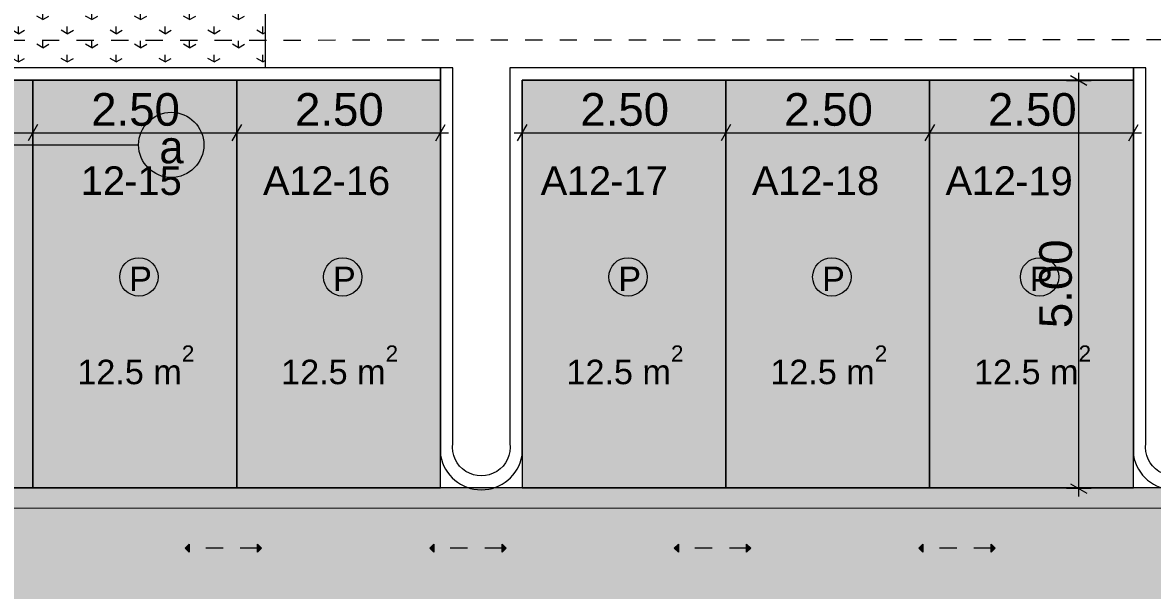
# Model space of a CAD drawing. Header units: millimetres. Extents: x 475159934 to 476245151, y 4620917055 to 4621447368.
# Drawn here: x 475299348 to 475313207, y 4620981673 to 4620988635 of the extents above; entities that cross this region are included whole.
import ezdxf

# ---------------------------------------------------------------- set-up
doc = ezdxf.new("R2010")
doc.units = ezdxf.units.MM
doc.header["$MEASUREMENT"] = 0
doc.linetypes.add('Dashed', pattern=[423.333333, 211.666667, -211.666667])
for name, color, linetype, lineweight in [('0_Pen_No__42_Pen_No__250_Pen_No__5', 5, 'Continuous', 0), ('Annotation - Text_Pen_No__7_Pen_No__5', 5, 'Continuous', 0), ('New_._Pen_No__250', 7, 'Continuous', 0), ('New_0_Pen_No__5', 5, 'Continuous', 0), ('New_2D Drafting - General_Pen_No__250_Pen_No__7_Pen_No__112', 112, 'Continuous', 0), ('New_2D Drafting - General_Pen_No__250_Pen_No__7_Pen_No__235', 235, 'Continuous', 0), ('New_2D Drafting - General_Pen_No__250_Pen_No__7_Pen_No__4', 7, 'Continuous', 0), ('New_Annotation - Text_Pen_No__250', 7, 'Continuous', 0), ('New_Car-Art_Pen_No__1', 1, 'Continuous', 0), ('New_Car-Art_Pen_No__4', 7, 'Continuous', 0), ('New_Car-Art_Pen_No__5', 5, 'Continuous', 0), ('New_gza_Pen_No__250', 7, 'Continuous', 0), ('New_gza_Pen_No__255', 255, 'Continuous', 0), ('New_topo_NL (1)$0$SAVELE_CONT-MJR_Pen_No__250', 7, 'Continuous', 0), ('New_ნავეთების კონტურები გრგ2_Pen_No__1', 1, 'Continuous', 0), ('New_საბავშვო მოედნები_Pen_No__250', 7, 'Continuous', 0), ('New_საბავშვო მოედნები_Pen_No__7', 7, 'Continuous', 0), ('zoma_Pen_No__142', 142, 'Continuous', 0), ('zoma_Pen_No__5_Pen_No__5', 5, 'Continuous', 0), ('საბავშვო მოედნები_Pen_No__250', 7, 'Continuous', 0)]:
    doc.layers.add(name, color=color, linetype=linetype, lineweight=lineweight)
doc.layers.add('New_Car-Art', color=7, linetype='Continuous')
doc.layers.add('zoma', color=7, linetype='Continuous')
doc.layers.add('New_საბავშვო მოედნები_Pen_No__21', color=7, linetype='Continuous', lineweight=0, true_color=0x8a7e75)
doc.styles.add('GENERATED_STYLE_1', font='arial.ttf')
doc.styles.add('GENERATED_STYLE_3', font='arial.ttf')
doc.styles.add('GENERATED_STYLE_4', font='ACADMTAV.TTF')
doc.dimstyles.new('GENERATED_STYLE__20', dxfattribs={"dimtxt": 400, "dimasz": 152, "dimexe": 0.18, "dimexo": 3, "dimgap": 0, "dimtad": 1, "dimtih": 1, "dimtoh": 1, "dimlfac": 0.001, "dimzin": 0, "dimdsep": 46, "dimtxsty": 'GENERATED_STYLE_3', "dimblk": 'ARROWHEAD_2', "dimblk1": 'ARROWHEAD_2', "dimblk2": 'ARROWHEAD_2', "dimcen": 0.09, "dimclrd": 142, "dimclre": 142, "dimclrt": 142, "dimadec": 0, "dimazin": 0, "dimtfac": 1, "dimtdec": 4, "dimtmove": 0, "dimatfit": 3, "dimfxl": 1, "dimtolj": 1, "dimtzin": 0, "dimarcsym": 0})
doc.dimstyles.new('GENERATED_STYLE__21', dxfattribs={"dimtxt": 400, "dimasz": 152, "dimexe": 0.18, "dimexo": 3, "dimgap": 0, "dimtad": 1, "dimlfac": 0.001, "dimzin": 0, "dimdsep": 46, "dimtxsty": 'GENERATED_STYLE_3', "dimblk": 'ARROWHEAD_2', "dimblk1": 'ARROWHEAD_2', "dimblk2": 'ARROWHEAD_2', "dimcen": 0.09, "dimclrd": 142, "dimclre": 142, "dimclrt": 142, "dimadec": 0, "dimazin": 0, "dimtfac": 1, "dimtdec": 4, "dimtmove": 0, "dimatfit": 3, "dimfxl": 1, "dimtolj": 1, "dimtzin": 0, "dimarcsym": 0})

# ---------------------------------------------------------------- blocks, each defined once
blk = doc.blocks.new('Line_42', base_point=(475302280, 4620982191))
at = {"layer": 'New_Car-Art_Pen_No__5', "linetype": 'Continuous', "lineweight": 0}
for points in [[(475301342, 4620982191), (475301392, 4620982141), (475301392, 4620982241)], [(475302280, 4620982191), (475302230, 4620982241), (475302230, 4620982141)]]:
    blk.add_hatch(color=5, dxfattribs=at).paths.add_polyline_path(points)
at = {"layer": 'New_Car-Art_Pen_No__5', "color": 5, "linetype": 'Continuous', "lineweight": 0}
for p, q in [((475301342, 4620982191), (475301392, 4620982241)), ((475301392, 4620982241), (475301392, 4620982141)), ((475302230, 4620982141), (475302230, 4620982241)), ((475302280, 4620982191), (475302230, 4620982241)), ((475301342, 4620982191), (475301392, 4620982141)), ((475302280, 4620982191), (475302230, 4620982141))]:
    blk.add_line(p, q, dxfattribs=at)
at = {"layer": 'New_Car-Art_Pen_No__5', "color": 5, "linetype": 'Dashed', "lineweight": 0}
blk.add_line((475302230, 4620982191), (475301392, 4620982191), dxfattribs=at)
blk = doc.blocks.new('Line_45', base_point=(475311280, 4620982191))
at = {"layer": 'New_Car-Art_Pen_No__5', "linetype": 'Continuous', "lineweight": 0}
for points in [[(475310342, 4620982191), (475310392, 4620982141), (475310392, 4620982241)], [(475311280, 4620982191), (475311230, 4620982241), (475311230, 4620982141)]]:
    blk.add_hatch(color=5, dxfattribs=at).paths.add_polyline_path(points)
at = {"layer": 'New_Car-Art_Pen_No__5', "color": 5, "linetype": 'Continuous', "lineweight": 0}
for p, q in [((475310342, 4620982191), (475310392, 4620982241)), ((475310392, 4620982241), (475310392, 4620982141)), ((475311230, 4620982141), (475311230, 4620982241)), ((475311280, 4620982191), (475311230, 4620982241)), ((475310342, 4620982191), (475310392, 4620982141)), ((475311280, 4620982191), (475311230, 4620982141))]:
    blk.add_line(p, q, dxfattribs=at)
at = {"layer": 'New_Car-Art_Pen_No__5', "color": 5, "linetype": 'Dashed', "lineweight": 0}
blk.add_line((475311230, 4620982191), (475310392, 4620982191), dxfattribs=at)
blk = doc.blocks.new('Line_46', base_point=(475308280, 4620982191))
at = {"layer": 'New_Car-Art_Pen_No__5', "linetype": 'Continuous', "lineweight": 0}
for points in [[(475307342, 4620982191), (475307392, 4620982141), (475307392, 4620982241)], [(475308280, 4620982191), (475308230, 4620982241), (475308230, 4620982141)]]:
    blk.add_hatch(color=5, dxfattribs=at).paths.add_polyline_path(points)
at = {"layer": 'New_Car-Art_Pen_No__5', "color": 5, "linetype": 'Continuous', "lineweight": 0}
for p, q in [((475307342, 4620982191), (475307392, 4620982241)), ((475307392, 4620982241), (475307392, 4620982141)), ((475308230, 4620982141), (475308230, 4620982241)), ((475308280, 4620982191), (475308230, 4620982241)), ((475307342, 4620982191), (475307392, 4620982141)), ((475308280, 4620982191), (475308230, 4620982141))]:
    blk.add_line(p, q, dxfattribs=at)
at = {"layer": 'New_Car-Art_Pen_No__5', "color": 5, "linetype": 'Dashed', "lineweight": 0}
blk.add_line((475308230, 4620982191), (475307392, 4620982191), dxfattribs=at)
blk = doc.blocks.new('Line_47', base_point=(475305280, 4620982191))
at = {"layer": 'New_Car-Art_Pen_No__5', "linetype": 'Continuous', "lineweight": 0}
for points in [[(475304342, 4620982191), (475304392, 4620982141), (475304392, 4620982241)], [(475305280, 4620982191), (475305230, 4620982241), (475305230, 4620982141)]]:
    blk.add_hatch(color=5, dxfattribs=at).paths.add_polyline_path(points)
at = {"layer": 'New_Car-Art_Pen_No__5', "color": 5, "linetype": 'Continuous', "lineweight": 0}
for p, q in [((475304342, 4620982191), (475304392, 4620982241)), ((475304392, 4620982241), (475304392, 4620982141)), ((475305230, 4620982141), (475305230, 4620982241)), ((475305280, 4620982191), (475305230, 4620982241)), ((475304342, 4620982191), (475304392, 4620982141)), ((475305280, 4620982191), (475305230, 4620982141))]:
    blk.add_line(p, q, dxfattribs=at)
at = {"layer": 'New_Car-Art_Pen_No__5', "color": 5, "linetype": 'Dashed', "lineweight": 0}
blk.add_line((475305230, 4620982191), (475304392, 4620982191), dxfattribs=at)
blk = doc.blocks.new('*D1521', base_point=(475826096, 4621095193))
at = {"layer": 'zoma_Pen_No__142', "color": 142, "linetype": 'Continuous', "lineweight": 0, "transparency": 16777216}
for p, q in [((475297032, 4620987385), (475296916, 4620987185)), ((475296974, 4620987135), (475296974, 4620987435)), ((475299532, 4620987385), (475299416, 4620987185)), ((475299474, 4620987135), (475299474, 4620987435)), ((475296876, 4620987285), (475296974, 4620987285)), ((475296974, 4620987285), (475299474, 4620987285))]:
    blk.add_line(p, q, dxfattribs=at)
at = {"layer": 'zoma_Pen_No__142', "color": 142, "lineweight": 0, "transparency": 16777216, "insert": (475297690, 4620987365), "char_height": 400, "attachment_point": 7, "style": 'GENERATED_STYLE_3'}
blk.add_mtext('\\A1;{\\pql;\\fArial|b0|i0|c204|p0;\\W1.000000;2.50}', dxfattribs=at)
blk = doc.blocks.new('ARROWHEAD_2')
at = {"color": 0, "linetype": 'Continuous', "lineweight": 0}
for p, q in [((0, 0), (-1, 0)), ((-0.378, -0.655), (0.378, 0.655))]:
    blk.add_line(p, q, dxfattribs=at)
blk = doc.blocks.new('*D1522', base_point=(475826096, 4621095193))
at = {"layer": 'zoma_Pen_No__142', "color": 142, "linetype": 'Continuous', "lineweight": 0, "transparency": 16777216}
for p, q in [((475299532, 4620987385), (475299416, 4620987185)), ((475299474, 4620987135), (475299474, 4620987435)), ((475302032, 4620987385), (475301916, 4620987185)), ((475301974, 4620987135), (475301974, 4620987435)), ((475299474, 4620987285), (475301974, 4620987285))]:
    blk.add_line(p, q, dxfattribs=at)
at = {"layer": 'zoma_Pen_No__142', "color": 142, "lineweight": 0, "transparency": 16777216, "insert": (475300190, 4620987365), "char_height": 400, "attachment_point": 7, "style": 'GENERATED_STYLE_3'}
blk.add_mtext('\\A1;{\\pql;\\fArial|b0|i0|c204|p0;\\W1.000000;2.50}', dxfattribs=at)
blk = doc.blocks.new('*D1523', base_point=(475826096, 4621095193))
at = {"layer": 'zoma_Pen_No__142', "color": 142, "linetype": 'Continuous', "lineweight": 0, "transparency": 16777216}
for p, q in [((475302032, 4620987385), (475301916, 4620987185)), ((475301974, 4620987135), (475301974, 4620987435)), ((475304416, 4620987185), (475304532, 4620987385)), ((475304474, 4620987135), (475304474, 4620987435)), ((475301974, 4620987285), (475304474, 4620987285)), ((475304474, 4620987285), (475304572, 4620987285))]:
    blk.add_line(p, q, dxfattribs=at)
at = {"layer": 'zoma_Pen_No__142', "color": 142, "lineweight": 0, "transparency": 16777216, "insert": (475302690, 4620987365), "char_height": 400, "attachment_point": 7, "style": 'GENERATED_STYLE_3'}
blk.add_mtext('\\A1;{\\pql;\\fArial|b0|i0|c204|p0;\\W1.000000;2.50}', dxfattribs=at)
blk = doc.blocks.new('*D1524', base_point=(475826096, 4621095193))
at = {"layer": 'zoma_Pen_No__142', "color": 142, "linetype": 'Continuous', "lineweight": 0, "transparency": 16777216}
for p, q in [((475305532, 4620987385), (475305416, 4620987185)), ((475305474, 4620987135), (475305474, 4620987435)), ((475308032, 4620987385), (475307916, 4620987185)), ((475307974, 4620987135), (475307974, 4620987435)), ((475305376, 4620987285), (475305474, 4620987285)), ((475305474, 4620987285), (475307974, 4620987285))]:
    blk.add_line(p, q, dxfattribs=at)
at = {"layer": 'zoma_Pen_No__142', "color": 142, "lineweight": 0, "transparency": 16777216, "insert": (475306190, 4620987365), "char_height": 400, "attachment_point": 7, "style": 'GENERATED_STYLE_3'}
blk.add_mtext('\\A1;{\\pql;\\fArial|b0|i0|c204|p0;\\W1.000000;2.50}', dxfattribs=at)
blk = doc.blocks.new('*D1525', base_point=(475826096, 4621095193))
at = {"layer": 'zoma_Pen_No__142', "color": 142, "linetype": 'Continuous', "lineweight": 0, "transparency": 16777216}
for p, q in [((475308032, 4620987385), (475307916, 4620987185)), ((475307974, 4620987135), (475307974, 4620987435)), ((475310532, 4620987385), (475310416, 4620987185)), ((475310474, 4620987135), (475310474, 4620987435)), ((475307974, 4620987285), (475310474, 4620987285))]:
    blk.add_line(p, q, dxfattribs=at)
at = {"layer": 'zoma_Pen_No__142', "color": 142, "lineweight": 0, "transparency": 16777216, "insert": (475308690, 4620987365), "char_height": 400, "attachment_point": 7, "style": 'GENERATED_STYLE_3'}
blk.add_mtext('\\A1;{\\pql;\\fArial|b0|i0|c204|p0;\\W1.000000;2.50}', dxfattribs=at)
blk = doc.blocks.new('*D1526', base_point=(475826096, 4621095193))
at = {"layer": 'zoma_Pen_No__142', "color": 142, "linetype": 'Continuous', "lineweight": 0, "transparency": 16777216}
for p, q in [((475310532, 4620987385), (475310416, 4620987185)), ((475310474, 4620987135), (475310474, 4620987435)), ((475312916, 4620987185), (475313032, 4620987385)), ((475312974, 4620987135), (475312974, 4620987435)), ((475310474, 4620987285), (475312974, 4620987285)), ((475312974, 4620987285), (475313072, 4620987285))]:
    blk.add_line(p, q, dxfattribs=at)
at = {"layer": 'zoma_Pen_No__142', "color": 142, "lineweight": 0, "transparency": 16777216, "insert": (475311190, 4620987365), "char_height": 400, "attachment_point": 7, "style": 'GENERATED_STYLE_3'}
blk.add_mtext('\\A1;{\\pql;\\fArial|b0|i0|c204|p0;\\W1.000000;2.50}', dxfattribs=at)
blk = doc.blocks.new('*D1544', base_point=(475826096, 4621095193))
at = {"layer": 'zoma_Pen_No__142', "color": 142, "linetype": 'Continuous', "lineweight": 0, "transparency": 16777216}
for p, q in [((475295704, 4620987923), (475295404, 4620987923)), ((475295654, 4620987865), (475295454, 4620987981)), ((475295554, 4620987923), (475295554, 4620988021)), ((475295554, 4620982923), (475295554, 4620987923)), ((475295454, 4620982981), (475295654, 4620982865)), ((475295704, 4620982923), (475295404, 4620982923)), ((475295554, 4620982825), (475295554, 4620982923))]:
    blk.add_line(p, q, dxfattribs=at)
at = {"layer": 'zoma_Pen_No__142', "color": 142, "lineweight": 0, "transparency": 16777216, "insert": (475295474, 4620984889), "char_height": 400, "attachment_point": 7, "rotation": 90, "style": 'GENERATED_STYLE_3'}
blk.add_mtext('\\A1;{\\pql;\\fArial|b0|i0|c204|p0;\\W1.000000;5.00}', dxfattribs=at)
blk = doc.blocks.new('*D1545', base_point=(475826096, 4621095193))
at = {"layer": 'zoma_Pen_No__142', "color": 142, "linetype": 'Continuous', "lineweight": 0, "transparency": 16777216}
for p, q in [((475297721, 4620987923), (475297421, 4620987923)), ((475297671, 4620987865), (475297471, 4620987981)), ((475297571, 4620987923), (475297571, 4620988021)), ((475297571, 4620982923), (475297571, 4620987923)), ((475297471, 4620982981), (475297671, 4620982865)), ((475297721, 4620982923), (475297421, 4620982923)), ((475297571, 4620982825), (475297571, 4620982923))]:
    blk.add_line(p, q, dxfattribs=at)
at = {"layer": 'zoma_Pen_No__142', "color": 142, "lineweight": 0, "transparency": 16777216, "insert": (475297491, 4620984889), "char_height": 400, "attachment_point": 7, "rotation": 90, "style": 'GENERATED_STYLE_3'}
blk.add_mtext('\\A1;{\\pql;\\fArial|b0|i0|c204|p0;\\W1.000000;5.00}', dxfattribs=at)
blk = doc.blocks.new('*D1546', base_point=(475826096, 4621095193))
at = {"layer": 'zoma_Pen_No__142', "color": 142, "linetype": 'Continuous', "lineweight": 0, "transparency": 16777216}
for p, q in [((475312454, 4620987923), (475312154, 4620987923)), ((475312404, 4620987865), (475312204, 4620987981)), ((475312304, 4620987923), (475312304, 4620988021)), ((475312304, 4620982923), (475312304, 4620987923)), ((475312204, 4620982981), (475312404, 4620982865)), ((475312454, 4620982923), (475312154, 4620982923)), ((475312304, 4620982825), (475312304, 4620982923))]:
    blk.add_line(p, q, dxfattribs=at)
at = {"layer": 'zoma_Pen_No__142', "color": 142, "lineweight": 0, "transparency": 16777216, "insert": (475312224, 4620984889), "char_height": 400, "attachment_point": 7, "rotation": 90, "style": 'GENERATED_STYLE_3'}
blk.add_mtext('\\A1;{\\pql;\\fArial|b0|i0|c204|p0;\\W1.000000;5.00}', dxfattribs=at)

msp = doc.modelspace()

# ---------------------------------------------------------------- hatches: boundary and pattern name
at = {"layer": 'New_2D Drafting - General_Pen_No__250_Pen_No__7_Pen_No__112', "linetype": 'Continuous', "lineweight": 0}
h = msp.add_hatch(dxfattribs=at)
h.set_pattern_fill('GRASS', color=112, style=0, pattern_type=2)
h.set_pattern_definition([(90, (475826095.76, 4621095193.2), (-600, 0), [86.60254, -259.80762]), (90, (475826395.76, 4621095366.4), (-600, 0), [86.60254, -259.80762]), (30, (475826095.76, 4621095193.2), (-300, 519.61524), [86.60254, -259.80762]), (30, (475826095.76, 4621095539.6), (-300, 519.61524), [86.60254, -259.80762]), (150, (475826095.76, 4621095193.2), (300, 519.61524), [86.60254, -259.80762]), (150, (475826095.76, 4621095539.6), (300, 519.61524), [86.60254, -259.80762])])
h.paths.add_polyline_path([(475285824.374, 4620988079.591), (475285824.374, 4620991020.243), (475302324.483, 4620991020.243), (475302324.483, 4620988079.591), (475296824.375, 4620988079.591), (475296824.375, 4620983476.938, -1.139779736), (475296123.943, 4620983476.938), (475296123.943, 4620988079.591)])
at = {"layer": 'New_2D Drafting - General_Pen_No__250_Pen_No__7_Pen_No__235', "linetype": 'Continuous', "lineweight": 0, "true_color": 0x3f1f2f}
msp.add_hatch(color=249, dxfattribs=at).paths.add_polyline_path([(475244282.773, 4621010543.478, 0.321688451), (475243262.96, 4621009122.415), (475243262.96, 4621002135.601), (475244152.204, 4621002135.601), (475244152.204, 4621008831.724, -0.321688451), (475244832.079, 4621009779.099), (475247789.342, 4621010778.379), (475251048.431, 4621011879.647), (475264825.015, 4621016534.85), (475264825.015, 4621006290.236), (475265670.405, 4621006290.236), (475265725.162, 4621006290.236), (475265725.162, 4621016845.436), (475286217.575, 4621016845.436), (475286217.575, 4621012037.196), (475286217.575, 4621009163.716), (475286217.575, 4621006290.236), (475287357.791, 4621006290.236), (475287357.791, 4621010759.269), (475287357.791, 4621012085.341), (475287357.791, 4621016845.436), (475291232.403, 4621016845.436), (475292838.473, 4621016551.56), (475294631.036, 4621016223.56), (475298769.84, 4621015466.248), (475299617.458, 4621015311.152), (475302103.942, 4621014856.18, -0.362147052), (475302923.952, 4621013872.511), (475302923.952, 4620991290.299), (475338673.946, 4620991290.299), (475338673.946, 4620982410.587), (475328974.381, 4620982410.587), (475271015.903, 4620982410.587), (475271015.903, 4620982931.767), (475270015.605, 4620982931.767), (475270015.605, 4620982410.587), (475270015.605, 4620981410.587), (475329174.799, 4620981410.587), (475339673.946, 4620981410.587), (475339673.946, 4620982410.587), (475339673.946, 4620989798.783), (475339673.946, 4620992290.299), (475303923.952, 4620992290.299), (475303923.952, 4621014187.663, 0.362147052), (475302693.937, 4621015663.166), (475298439.62, 4621016441.614), (475291314.066, 4621017745.436), (475265842.794, 4621017745.436, 0.081645972), (475265362.607, 4621017666.499)])
at = {"layer": 'New_Car-Art_Pen_No__1', "linetype": 'Continuous', "lineweight": 0, "true_color": 0xffffff}
for points in [[(475299740.072, 4620986413.363), (475301287.913, 4620986413.363), (475301287.913, 4620986948.778), (475299740.072, 4620986948.778)], [(475302296.817, 4620986413.363), (475303844.658, 4620986413.363), (475303844.658, 4620986948.778), (475302296.817, 4620986948.778)], [(475305702.707, 4620986413.363), (475307250.548, 4620986413.363), (475307250.548, 4620986948.778), (475305702.707, 4620986948.778)], [(475308294.664, 4620986413.363), (475309842.505, 4620986413.363), (475309842.505, 4620986948.778), (475308294.664, 4620986948.778)], [(475310669.242, 4620986413.363), (475312217.083, 4620986413.363), (475312217.083, 4620986948.778), (475310669.242, 4620986948.778)]]:
    msp.add_hatch(color=7, dxfattribs=at).paths.add_polyline_path(points)
at = {"layer": 'New_gza_Pen_No__255', "linetype": 'Continuous', "lineweight": 0, "true_color": 0x3f3f3f}
msp.add_hatch(color=250, dxfattribs=at).paths.add_polyline_path([(475351022.786, 4620982408.659), (475330424.797, 4620982408.659), (475330424.797, 4620982932.534), (475208694.142, 4620982932.534), (475208694.142, 4620976912.388), (475261946.583, 4620976912.388, -0.289489586), (475265189.076, 4620974568.002), (475271727.568, 4620974568.002, -0.293423172), (475275095.001, 4620976932.699), (475351022.786, 4620976932.514)])
at = {"layer": 'New_საბავშვო მოედნები_Pen_No__21', "linetype": 'Continuous', "lineweight": 0, "true_color": 0x221f1d}
for points in [[(475299473.806, 4620982930.183), (475299473.805, 4620987929.592), (475296973.805, 4620987929.591), (475296973.807, 4620982930.183)], [(475301973.806, 4620982930.183), (475301973.805, 4620987929.593), (475299473.805, 4620987929.592), (475299473.807, 4620982930.183)], [(475304473.806, 4620982930.183), (475304473.805, 4620987929.593), (475301973.805, 4620987929.593), (475301973.807, 4620982930.183)], [(475307973.981, 4620982930.183), (475307973.979, 4620987929.595), (475305473.979, 4620987929.594), (475305473.981, 4620982930.183)], [(475310473.981, 4620982930.183), (475310473.979, 4620987929.595), (475307973.979, 4620987929.595), (475307973.981, 4620982930.183)], [(475312973.981, 4620982930.183), (475312973.979, 4620987929.596), (475310473.979, 4620987929.595), (475310473.981, 4620982930.183)]]:
    msp.add_hatch(color=250, dxfattribs=at).paths.add_polyline_path(points)

# ---------------------------------------------------------------- linework, layer by layer
at = {"layer": '0_Pen_No__42_Pen_No__250_Pen_No__5', "color": 5, "linetype": 'Continuous', "lineweight": 0}
msp.add_circle((475301171.399, 4620987135.604), 400, dxfattribs=at)
at = {"layer": 'New_._Pen_No__250', "color": 7, "linetype": 'Continuous', "lineweight": 0, "flags": 128}
for points in [[(475285973.921, 4620988079.591), (475285823.96, 4620988079.591), (475285823.96, 4620982933.921), (475285973.921, 4620982933.921), (475285973.921, 4620987929.496), (475295973.921, 4620987929.591), (475295973.965, 4620983327, 0.84042944), (475296973.982, 4620983327.003), (475296973.925, 4620987929.591), (475304473.926, 4620987929.682), (475304473.924, 4620988079.591), (475296824.375, 4620988079.591), (475296824.375, 4620983476.938, -1.139779908), (475296123.943, 4620983476.938), (475296123.943, 4620988079.591)], [(475304474.925, 4620987929.404), (475304474.968, 4620983326.813, 0.84042944), (475305474.985, 4620983326.816), (475305474.929, 4620987929.404), (475312974.931, 4620987929.495), (475312974.929, 4620988079.404), (475305325.378, 4620988079.404), (475305325.378, 4620983476.751, -1.139779908), (475304624.947, 4620983476.751), (475304624.947, 4620988079.404), (475304474.923, 4620988079.404)], [(475313124.953, 4620988079.507), (475312974.929, 4620988079.507), (475312974.931, 4620987929.507), (475312974.974, 4620983326.917, 0.84042944), (475313974.991, 4620983326.92), (475313974.935, 4620987929.507), (475321474.991, 4620987929.599), (475321474.991, 4620982939.161), (475321624.991, 4620982939.161), (475321624.993, 4620987929.601), (475321624.991, 4620988079.507), (475321474.991, 4620988079.507), (475313825.384, 4620988079.507), (475313825.384, 4620983476.855, -1.139779908), (475313124.953, 4620983476.855)]]:
    msp.add_lwpolyline(points, format="xyb", close=True, dxfattribs=at)
at = {"layer": 'New_0_Pen_No__5', "color": 5, "linetype": 'Dashed', "lineweight": 0}
msp.add_lwpolyline([(475352436.73, 4620990366.377), (475329854.153, 4620990407.712), (475329854.914, 4620988436.236), (475255968.142, 4620988385.288), (475256002.384, 4620985927.639), (475229033.1, 4620985908.699), (475229032.817, 4621003666.82), (475247957.064, 4621010375.409), (475296059.458, 4621010393.982), (475352485.877, 4621010401.574)], close=True, dxfattribs=at)
at = {"layer": 'New_2D Drafting - General_Pen_No__250_Pen_No__7_Pen_No__4', "color": 7, "linetype": 'Continuous', "lineweight": 0, "flags": 128}
msp.add_lwpolyline([(475285824.374, 4620988079.591), (475285824.374, 4620991020.243), (475302324.483, 4620991020.243), (475302324.483, 4620988079.591), (475296824.375, 4620988079.591), (475296824.375, 4620983476.938, -1.139779736), (475296123.943, 4620983476.938), (475296123.943, 4620988079.591)], format="xyb", close=True, dxfattribs=at)
at = {"layer": 'New_gza_Pen_No__250', "color": 7, "linetype": 'Continuous', "lineweight": 0, "flags": 128}
msp.add_lwpolyline([(475351022.786, 4620982408.659), (475330424.797, 4620982408.659), (475330424.797, 4620982932.534), (475208694.142, 4620982932.534), (475208694.142, 4620976912.388), (475261946.583, 4620976912.388, -0.289489586), (475265189.076, 4620974568.002), (475271727.568, 4620974568.002, -0.293423172), (475275095.001, 4620976932.699), (475351022.786, 4620976932.514)], format="xyb", close=True, dxfattribs=at)
at = {"layer": 'New_topo_NL (1)$0$SAVELE_CONT-MJR_Pen_No__250', "color": 7, "linetype": 'Continuous', "lineweight": 0}
for centre in [(475300774.586, 4620985516.85), (475303274.587, 4620985516.85), (475306774.587, 4620985516.85), (475309274.587, 4620985516.85), (475311822.968, 4620985516.85)]:
    msp.add_circle(centre, 235.715, dxfattribs=at)
at = {"layer": 'New_ნავეთების კონტურები გრგ2_Pen_No__1', "color": 1, "linetype": 'Continuous', "lineweight": 0}
msp.add_lwpolyline([(475366738.475, 4621055665.959), (475183352.486, 4620990656.181), (475188226.887, 4620985237.942), (475226040.28, 4620985406.455), (475226077.582, 4620982906.604), (475259455.208, 4620982930.045), (475329857.056, 4620982940.368), (475329855.331, 4620987407.694), (475350485.757, 4620987415.66), (475366764.826, 4620987421.946)], close=True, dxfattribs=at)
at = {"layer": 'New_საბავშვო მოედნები_Pen_No__250', "color": 7, "linetype": 'Continuous', "lineweight": 0}
msp.add_lwpolyline([(475351022.786, 4620982158.335), (475330174.797, 4620982158.335), (475330174.797, 4620982682.425), (475208694.142, 4620982674.347)], dxfattribs=at)
at = {"layer": 'New_საბავშვო მოედნები_Pen_No__7', "color": 7, "linetype": 'Continuous', "lineweight": 0, "flags": 128}
for points in [[(475299473.806, 4620982930.183), (475299473.805, 4620987929.592), (475296973.805, 4620987929.591), (475296973.807, 4620982930.183)], [(475301973.806, 4620982930.183), (475301973.805, 4620987929.593), (475299473.805, 4620987929.592), (475299473.807, 4620982930.183)], [(475304473.806, 4620982930.183), (475304473.805, 4620987929.593), (475301973.805, 4620987929.593), (475301973.807, 4620982930.183)], [(475307973.981, 4620982930.183), (475307973.979, 4620987929.595), (475305473.979, 4620987929.594), (475305473.981, 4620982930.183)], [(475310473.981, 4620982930.183), (475310473.979, 4620987929.595), (475307973.979, 4620987929.595), (475307973.981, 4620982930.183)], [(475312973.981, 4620982930.183), (475312973.979, 4620987929.596), (475310473.979, 4620987929.595), (475310473.981, 4620982930.183)]]:
    msp.add_lwpolyline(points, close=True, dxfattribs=at)
at = {"layer": 'zoma_Pen_No__5_Pen_No__5', "color": 5, "linetype": 'Continuous', "lineweight": 0}
msp.add_line((475229343.792, 4620987135.604), (475300771.399, 4620987135.604), dxfattribs=at)

# ---------------------------------------------------------------- block references
at = {"layer": 'New_Car-Art', "color": 5, "linetype": 'Dashed', "lineweight": 0}
for name, p in [('Line_42', (475302279.602, 4620982191.301)), ('Line_47', (475305279.602, 4620982191.301)), ('Line_46', (475308279.602, 4620982191.301)), ('Line_45', (475311279.602, 4620982191.301))]:
    msp.add_blockref(name, p, dxfattribs=at)

# ---------------------------------------------------------------- texts
at = {"layer": 'Annotation - Text_Pen_No__7_Pen_No__5', "color": 5, "linetype": 'Continuous', "lineweight": 0, "insert": (475301173.557, 4620987309.924), "char_height": 400, "attachment_point": 2, "style": 'GENERATED_STYLE_4'}
msp.add_mtext('\\A1;{\\pqc;\\fAcadMtavr|b0|i0|c0|p0;\\W1.000000;a}', dxfattribs=at)
at = {"layer": 'New_Annotation - Text_Pen_No__250', "color": 7, "linetype": 'Continuous', "lineweight": 0, "char_height": 300, "attachment_point": 2, "style": 'GENERATED_STYLE_1'}
for insert in [(475300794.661, 4620985642.666), (475303294.661, 4620985642.666), (475306794.661, 4620985642.666), (475309294.661, 4620985642.666), (475311843.042, 4620985642.666)]:
    msp.add_mtext('\\A1;{\\pqc;\\fArial|b0|i0|c204|p0;\\W1.000000;P}', dxfattribs=dict(at, insert=insert))
at = {"layer": 'New_Car-Art_Pen_No__4', "color": 7, "linetype": 'Continuous', "lineweight": 0, "char_height": 350.00257, "attachment_point": 7, "style": 'GENERATED_STYLE_3'}
for s, insert in [('\\A1;{\\pql;\\fArial|b0|i0|c204|p0;\\W1.000000;12}', (475300060.32, 4620986522.46)), ('\\A1;{\\pql;\\fArial|b0|i0|c204|p0;\\W1.000000;-15}', (475300594.148, 4620986516.601)), ('\\A1;{\\pql;\\fArial|b0|i0|c204|p0;\\W1.000000;A}', (475302296.853, 4620986522.46)), ('\\A1;{\\pql;\\fArial|b0|i0|c204|p0;\\W1.000000;12}', (475302617.047, 4620986522.46)), ('\\A1;{\\pql;\\fArial|b0|i0|c204|p0;\\W1.000000;-16}', (475303150.977, 4620986516.601)), ('\\A1;{\\pql;\\fArial|b0|i0|c204|p0;\\W1.000000;A}', (475305702.879, 4620986522.46)), ('\\A1;{\\pql;\\fArial|b0|i0|c204|p0;\\W1.000000;12}', (475306022.971, 4620986522.46)), ('\\A1;{\\pql;\\fArial|b0|i0|c204|p0;\\W1.000000;-17}', (475306556.901, 4620986522.46)), ('\\A1;{\\pql;\\fArial|b0|i0|c204|p0;\\W1.000000;A}', (475308294.715, 4620986522.46)), ('\\A1;{\\pql;\\fArial|b0|i0|c204|p0;\\W1.000000;12}', (475308614.807, 4620986522.46)), ('\\A1;{\\pql;\\fArial|b0|i0|c204|p0;\\W1.000000;-18}', (475309148.737, 4620986516.601)), ('\\A1;{\\pql;\\fArial|b0|i0|c204|p0;\\W1.000000;A}', (475310669.222, 4620986522.46)), ('\\A1;{\\pql;\\fArial|b0|i0|c204|p0;\\W1.000000;12}', (475310989.314, 4620986522.46)), ('\\A1;{\\pql;\\fArial|b0|i0|c204|p0;\\W1.000000;-19}', (475311523.244, 4620986512.915))]:
    msp.add_mtext(s, dxfattribs=dict(at, insert=insert))
at = {"layer": 'საბავშვო მოედნები_Pen_No__250', "color": 7, "lineweight": 0, "char_height": 300, "attachment_point": 7, "style": 'GENERATED_STYLE_3'}
for insert in [(475300019.401, 4620984197.435), (475302519.401, 4620984197.436), (475306019.575, 4620984197.436), (475308519.575, 4620984197.437), (475311019.575, 4620984197.437)]:
    msp.add_mtext('{\\fArial|b0|i0|c204|p0;12.5 m{\\H0.66x;\\S2^  ;}}', dxfattribs=dict(at, insert=insert))

# ---------------------------------------------------------------- dimensions: what is measured, and where the dimension line sits
at = {"layer": 'zoma', "color": 142, "linetype": 'Continuous', "lineweight": 0}
for base, p1, p2, picture, middle in [((475295554.42, 4620987923.216), (475300091.658, 4620982923.216), (475300091.658, 4620987923.216), '*D1544', (475295274.42, 4620985407.208)), ((475297570.986, 4620987923.216), (475302108.224, 4620982923.216), (475302108.224, 4620987923.216), '*D1545', (475297290.986, 4620985407.208)), ((475312303.778, 4620987923.216), (475316841.016, 4620982923.216), (475316841.016, 4620987923.216), '*D1546', (475312023.778, 4620985407.208))]:
    dim = msp.add_linear_dim(base=base, p1=p1, p2=p2, angle=90, dimstyle='GENERATED_STYLE__21', dxfattribs=at)
    dim.commit()
    dim.dimension.update_dxf_attribs({"geometry": picture, "text_midpoint": middle, "dimtype": 160, "text_rotation": 90})
for base, p1, p2, picture, middle in [((475299473.805, 4620987285.213), (475296973.805, 4620982929.593), (475299473.805, 4620982929.593), '*D1521', (475298207.797, 4620987565.213)), ((475301973.805, 4620987285.213), (475299473.805, 4620982929.593), (475301973.805, 4620982929.593), '*D1522', (475300707.797, 4620987565.213)), ((475304473.805, 4620987285.213), (475301973.805, 4620982929.593), (475304473.805, 4620982929.593), '*D1523', (475303207.797, 4620987565.213)), ((475307973.979, 4620987285.216), (475305473.979, 4620982929.596), (475307973.979, 4620982929.596), '*D1524', (475306707.971, 4620987565.216)), ((475310473.979, 4620987285.216), (475307973.979, 4620982929.596), (475310473.979, 4620982929.596), '*D1525', (475309207.971, 4620987565.216)), ((475312973.979, 4620987285.216), (475310473.979, 4620982929.596), (475312973.979, 4620982929.596), '*D1526', (475311707.971, 4620987565.216))]:
    dim = msp.add_linear_dim(base=base, p1=p1, p2=p2, dimstyle='GENERATED_STYLE__20', dxfattribs=at)
    dim.commit()
    dim.dimension.update_dxf_attribs({"geometry": picture, "text_midpoint": middle, "dimtype": 160})

doc.saveas('drawing.dxf')
